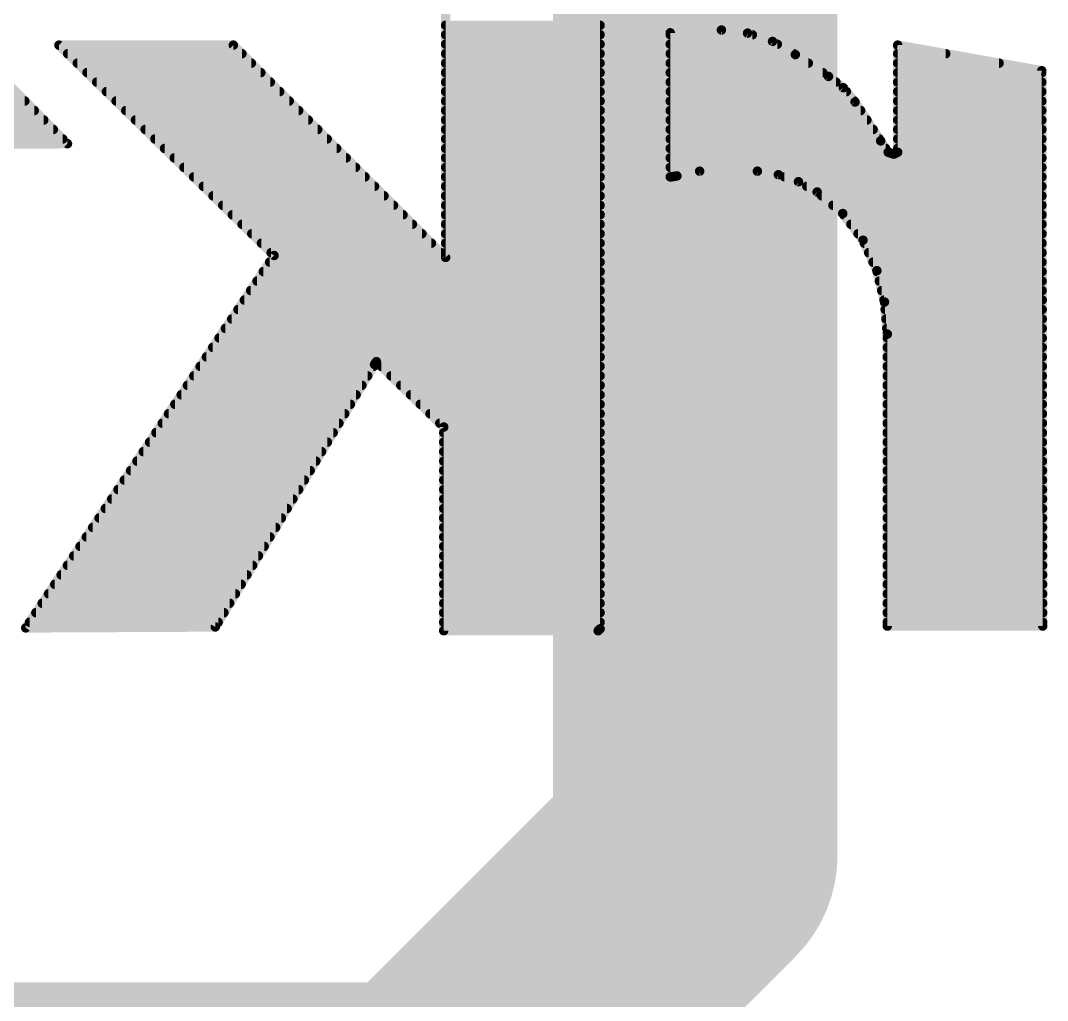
# Model space of a CAD drawing. Extents: x -3.8 to 55.5, y -10.2 to 68.5.
# Drawn here: x 29.351 to 32.103, y 32.209 to 34.836 of the extents above; entities that cross this region are included whole.
import ezdxf

# ---------------------------------------------------------------- set-up
doc = ezdxf.new("R2010")
doc.units = 0
doc.layers.add('21', color=41, linetype='CONTINUOUS')
doc.layers.add('22', color=40, linetype='CONTINUOUS')

msp = doc.modelspace()

# ---------------------------------------------------------------- linework, layer by layer
at = {"layer": '21', "const_width": 0.762}
for points in [[(31.1593, 32.5973), (31.1593, 35.4784)], [(28.2782, 32.5973), (28.9985, 31.877)], [(30.439, 31.877), (31.1593, 32.5973)], [(28.9985, 31.877), (30.439, 31.877)]]:
    msp.add_lwpolyline(points, dxfattribs=at)
at = {"layer": '21', "const_width": 0.381}
for points in [[(31.294, 32.4626, 1), (31.0246, 32.732)], [(30.9688, 32.5973, 1), (31.3498, 32.5973)], [(30.439, 31.6865, 1), (30.439, 32.0675)]]:
    msp.add_lwpolyline(points, format="xyb", dxfattribs=at)
at = {"layer": '22', "const_width": 0.0254}
for points in [[(30.4902, 35.3746), (30.4902, 34.2011)], [(30.9042, 33.2054), (30.9042, 35.1384)], [(30.4902, 34.8234), (30.9042, 34.8234)], [(31.2293, 34.8107), (31.0921, 34.8031)], [(31.0921, 34.8031), (31.0921, 34.417)], [(31.2994, 34.8023), (31.2293, 34.8107)], [(31.3663, 34.78), (31.2994, 34.8023)], [(30.4902, 34.798), (30.9042, 34.798)], [(31.0921, 34.798), (31.3122, 34.798)], [(31.4274, 34.7447), (31.3663, 34.78)], [(29.4767, 34.5059), (29.21, 34.7726)], [(29.9212, 34.7701), (29.4538, 34.7701)], [(29.4538, 34.7701), (30.0304, 34.2062)], [(29.4772, 34.7472), (29.9441, 34.7472)], [(30.4902, 34.2011), (29.9212, 34.7701)], [(30.4902, 34.7726), (30.9042, 34.7726)], [(30.4902, 34.7472), (30.9042, 34.7472)], [(31.0921, 34.7726), (31.3791, 34.7726)], [(31.0921, 34.7472), (31.4231, 34.7472)], [(32.0878, 34.7015), (31.7017, 34.7701)], [(31.7017, 34.7701), (31.7017, 34.483)], [(31.7017, 34.7472), (31.8306, 34.7472)], [(29.5032, 34.7218), (29.9695, 34.7218)], [(30.4902, 34.7218), (30.9042, 34.7218)], [(31.0921, 34.7218), (31.4622, 34.7218)], [(31.5163, 34.6862), (31.4274, 34.7447)], [(31.7017, 34.7218), (31.9735, 34.7218)], [(29.5292, 34.6964), (29.9949, 34.6964)], [(30.4902, 34.6964), (30.9042, 34.6964)], [(31.0921, 34.6964), (31.5008, 34.6964)], [(31.7017, 34.6964), (32.0878, 34.6964)], [(32.0904, 33.213), (32.0878, 34.7015)], [(29.5551, 34.671), (30.0203, 34.671)], [(30.4902, 34.671), (30.9042, 34.671)], [(31.0921, 34.671), (31.5362, 34.671)], [(31.5558, 34.656), (31.5163, 34.6862)], [(31.7017, 34.671), (32.0879, 34.671)], [(29.5811, 34.6456), (30.0457, 34.6456)], [(30.4902, 34.6456), (30.9042, 34.6456)], [(31.0921, 34.6456), (31.5643, 34.6456)], [(31.5874, 34.6177), (31.5558, 34.656)], [(31.7017, 34.6456), (32.0879, 34.6456)], [(28.3616, 34.6202), (29.3624, 34.6202)], [(29.6071, 34.6202), (30.0711, 34.6202)], [(30.4902, 34.6202), (30.9042, 34.6202)], [(31.0921, 34.6202), (31.5853, 34.6202)], [(31.656, 34.5135), (31.5874, 34.6177)], [(31.7017, 34.6202), (32.0879, 34.6202)], [(28.3616, 34.5948), (29.3878, 34.5948)], [(29.633, 34.5948), (30.0965, 34.5948)], [(30.4902, 34.5948), (30.9042, 34.5948)], [(31.0921, 34.5948), (31.6025, 34.5948)], [(31.7017, 34.5948), (32.088, 34.5948)], [(28.3616, 34.5694), (29.4132, 34.5694)], [(29.659, 34.5694), (30.1219, 34.5694)], [(30.4902, 34.5694), (30.9042, 34.5694)], [(31.0921, 34.5694), (31.6192, 34.5694)], [(31.7017, 34.5694), (32.088, 34.5694)], [(28.3616, 34.544), (29.4386, 34.544)], [(29.685, 34.544), (30.1473, 34.544)], [(30.4902, 34.544), (30.9042, 34.544)], [(31.0921, 34.544), (31.6359, 34.544)], [(31.7017, 34.544), (32.0881, 34.544)], [(28.3616, 34.5186), (29.464, 34.5186)], [(29.0779, 34.5034), (29.4767, 34.5059)], [(29.711, 34.5186), (30.1727, 34.5186)], [(30.4902, 34.5186), (30.9042, 34.5186)], [(31.0921, 34.5186), (31.6526, 34.5186)], [(31.6763, 34.483), (31.656, 34.5135)], [(31.7017, 34.5186), (32.0881, 34.5186)], [(29.7369, 34.4932), (30.1981, 34.4932)], [(30.4902, 34.4932), (30.9042, 34.4932)], [(31.0921, 34.4932), (31.6695, 34.4932)], [(31.6916, 34.478), (31.6763, 34.483)], [(31.7017, 34.483), (31.6916, 34.478)], [(31.7017, 34.4932), (32.0882, 34.4932)], [(29.7629, 34.4678), (30.2235, 34.4678)], [(30.4902, 34.4678), (30.9042, 34.4678)], [(31.0921, 34.4678), (32.0882, 34.4678)], [(29.7889, 34.4424), (30.2489, 34.4424)], [(29.8148, 34.417), (30.2743, 34.417)], [(30.4902, 34.4424), (30.9042, 34.4424)], [(30.4902, 34.417), (30.9042, 34.417)], [(31.0921, 34.4424), (32.0883, 34.4424)], [(31.0921, 34.417), (31.0947, 34.417)], [(31.0921, 34.417), (31.0947, 34.417)], [(31.0947, 34.417), (31.1099, 34.4195)], [(31.1099, 34.4195), (31.1709, 34.4322)], [(31.1709, 34.4322), (31.3258, 34.4322)], [(31.3258, 34.4322), (31.382, 34.4227)], [(31.382, 34.4227), (31.4359, 34.4039)], [(31.3983, 34.417), (32.0883, 34.417)], [(29.8408, 34.3916), (30.2997, 34.3916)], [(30.4902, 34.3916), (30.9042, 34.3916)], [(31.4359, 34.4039), (31.4858, 34.3764)], [(31.4582, 34.3916), (32.0883, 34.3916)], [(29.8668, 34.3662), (30.3251, 34.3662)], [(30.4902, 34.3662), (30.9042, 34.3662)], [(31.4858, 34.3764), (31.5545, 34.3187)], [(31.4979, 34.3662), (32.0884, 34.3662)], [(29.8928, 34.3408), (30.3505, 34.3408)], [(30.4902, 34.3408), (30.9042, 34.3408)], [(31.5282, 34.3408), (32.0884, 34.3408)], [(29.9187, 34.3154), (30.3759, 34.3154)], [(30.4902, 34.3154), (30.9042, 34.3154)], [(31.5545, 34.3187), (31.6088, 34.2472)], [(31.557, 34.3154), (32.0885, 34.3154)], [(29.9447, 34.29), (30.4013, 34.29)], [(30.4902, 34.29), (30.9042, 34.29)], [(31.5763, 34.29), (32.0885, 34.29)], [(29.9707, 34.2646), (30.4267, 34.2646)], [(30.4902, 34.2646), (30.9042, 34.2646)], [(31.5955, 34.2646), (32.0886, 34.2646)], [(29.9967, 34.2392), (30.4521, 34.2392)], [(30.4902, 34.2392), (30.9042, 34.2392)], [(31.6088, 34.2472), (31.6459, 34.1655)], [(31.6124, 34.2392), (32.0886, 34.2392)], [(30.0304, 34.2062), (29.3649, 33.208)], [(30.0226, 34.2138), (30.4775, 34.2138)], [(30.4902, 34.2138), (30.9042, 34.2138)], [(31.6239, 34.2138), (32.0887, 34.2138)], [(30.0185, 34.1884), (30.9042, 34.1884)], [(31.6355, 34.1884), (32.0887, 34.1884)], [(30.0016, 34.163), (30.9042, 34.163)], [(31.6459, 34.1655), (31.6664, 34.0815)], [(31.6465, 34.163), (32.0887, 34.163)], [(29.9847, 34.1376), (30.9042, 34.1376)], [(31.6527, 34.1376), (32.0888, 34.1376)], [(29.9508, 34.0868), (30.9042, 34.0868)], [(29.9677, 34.1122), (30.9042, 34.1122)], [(31.6589, 34.1122), (32.0888, 34.1122)], [(31.6651, 34.0868), (32.0889, 34.0868)], [(29.9339, 34.0614), (30.9042, 34.0614)], [(31.6664, 34.0815), (31.6738, 33.9954)], [(31.6681, 34.0614), (32.0889, 34.0614)], [(29.9169, 34.036), (30.9042, 34.036)], [(31.6703, 34.036), (32.089, 34.036)], [(29.9, 34.0106), (30.9042, 34.0106)], [(31.6725, 34.0106), (32.089, 34.0106)], [(29.8831, 33.9852), (30.9042, 33.9852)], [(31.6738, 33.9954), (31.6738, 33.213)], [(31.6738, 33.9852), (32.0891, 33.9852)], [(29.8661, 33.9598), (30.9042, 33.9598)], [(31.6738, 33.9598), (32.0891, 33.9598)], [(29.8492, 33.9344), (30.9042, 33.9344)], [(30.2997, 33.9141), (30.3047, 33.9217)], [(30.3047, 33.9217), (30.4851, 33.7464)], [(31.6738, 33.9344), (32.0891, 33.9344)], [(29.8323, 33.909), (30.2966, 33.909)], [(29.8729, 33.2105), (30.2997, 33.9141)], [(30.3178, 33.909), (30.9042, 33.909)], [(31.6738, 33.909), (32.0892, 33.909)], [(29.8153, 33.8836), (30.2812, 33.8836)], [(30.3439, 33.8836), (30.9042, 33.8836)], [(31.6738, 33.8836), (32.0892, 33.8836)], [(29.7984, 33.8582), (30.2658, 33.8582)], [(30.37, 33.8582), (30.9042, 33.8582)], [(31.6738, 33.8582), (32.0893, 33.8582)], [(29.7815, 33.8328), (30.2504, 33.8328)], [(30.3962, 33.8328), (30.9042, 33.8328)], [(31.6738, 33.8328), (32.0893, 33.8328)], [(29.7645, 33.8074), (30.235, 33.8074)], [(30.4223, 33.8074), (30.9042, 33.8074)], [(31.6738, 33.8074), (32.0894, 33.8074)], [(29.7307, 33.7566), (30.2042, 33.7566)], [(29.7476, 33.782), (30.2196, 33.782)], [(30.4485, 33.782), (30.9042, 33.782)], [(30.4746, 33.7566), (30.9042, 33.7566)], [(31.6738, 33.782), (32.0894, 33.782)], [(31.6738, 33.7566), (32.0895, 33.7566)], [(29.7137, 33.7312), (30.1888, 33.7312)], [(30.4851, 33.7464), (30.4851, 33.2003)], [(30.4851, 33.7312), (30.9042, 33.7312)], [(31.6738, 33.7312), (32.0895, 33.7312)], [(29.6968, 33.7058), (30.1733, 33.7058)], [(30.4851, 33.7058), (30.9042, 33.7058)], [(31.6738, 33.7058), (32.0895, 33.7058)], [(29.6799, 33.6804), (30.1579, 33.6804)], [(30.4851, 33.6804), (30.9042, 33.6804)], [(31.6738, 33.6804), (32.0896, 33.6804)], [(29.6629, 33.655), (30.1425, 33.655)], [(30.4851, 33.655), (30.9042, 33.655)], [(31.6738, 33.655), (32.0896, 33.655)], [(29.646, 33.6296), (30.1271, 33.6296)], [(30.4851, 33.6296), (30.9042, 33.6296)], [(31.6738, 33.6296), (32.0897, 33.6296)], [(29.629, 33.6042), (30.1117, 33.6042)], [(30.4851, 33.6042), (30.9042, 33.6042)], [(31.6738, 33.6042), (32.0897, 33.6042)], [(29.6121, 33.5788), (30.0963, 33.5788)], [(30.4851, 33.5788), (30.9042, 33.5788)], [(31.6738, 33.5788), (32.0898, 33.5788)], [(29.5952, 33.5534), (30.0809, 33.5534)], [(30.4851, 33.5534), (30.9042, 33.5534)], [(31.6738, 33.5534), (32.0898, 33.5534)], [(29.5782, 33.528), (30.0655, 33.528)], [(30.4851, 33.528), (30.9042, 33.528)], [(31.6738, 33.528), (32.0898, 33.528)], [(29.5613, 33.5026), (30.0501, 33.5026)], [(30.4851, 33.5026), (30.9042, 33.5026)], [(31.6738, 33.5026), (32.0899, 33.5026)], [(29.5444, 33.4772), (30.0347, 33.4772)], [(30.4851, 33.4772), (30.9042, 33.4772)], [(31.6738, 33.4772), (32.0899, 33.4772)], [(29.5105, 33.4264), (30.0039, 33.4264)], [(29.5274, 33.4518), (30.0193, 33.4518)], [(30.4851, 33.4518), (30.9042, 33.4518)], [(30.4851, 33.4264), (30.9042, 33.4264)], [(31.6738, 33.4518), (32.09, 33.4518)], [(31.6738, 33.4264), (32.09, 33.4264)], [(29.4936, 33.401), (29.9885, 33.401)], [(30.4851, 33.401), (30.9042, 33.401)], [(31.6738, 33.401), (32.0901, 33.401)], [(29.4766, 33.3756), (29.973, 33.3756)], [(30.4851, 33.3756), (30.9042, 33.3756)], [(31.6738, 33.3756), (32.0901, 33.3756)], [(29.4597, 33.3502), (29.9576, 33.3502)], [(30.4851, 33.3502), (30.9042, 33.3502)], [(31.6738, 33.3502), (32.0902, 33.3502)], [(29.4428, 33.3248), (29.9422, 33.3248)], [(30.4851, 33.3248), (30.9042, 33.3248)], [(31.6738, 33.3248), (32.0902, 33.3248)], [(29.4258, 33.2994), (29.9268, 33.2994)], [(30.4851, 33.2994), (30.9042, 33.2994)], [(31.6738, 33.2994), (32.0903, 33.2994)], [(29.4089, 33.274), (29.9114, 33.274)], [(30.4851, 33.274), (30.9042, 33.274)], [(31.6738, 33.274), (32.0903, 33.274)], [(29.392, 33.2486), (29.896, 33.2486)], [(30.4851, 33.2486), (30.9042, 33.2486)], [(31.6738, 33.2486), (32.0903, 33.2486)], [(29.3649, 33.208), (29.8729, 33.2105)], [(29.375, 33.2232), (29.8806, 33.2232)], [(30.4851, 33.2232), (30.9042, 33.2232)], [(31.6738, 33.2232), (32.0904, 33.2232)], [(31.6738, 33.213), (32.0904, 33.213)], [(30.4851, 33.2003), (30.8991, 33.2003)], [(30.8991, 33.2003), (30.9042, 33.2054)]]:
    msp.add_lwpolyline(points, dxfattribs=at)
at = {"layer": '22', "const_width": 0.0127}
for points in [[(30.4902, 34.8297, 1), (30.4902, 34.8171)], [(30.9042, 34.8171, 1), (30.9042, 34.8297)], [(31.0985, 34.8031, 1), (31.0858, 34.8031)], [(31.0917, 34.8094, 1), (31.0925, 34.7968)], [(31.2301, 34.817, 1), (31.2285, 34.8044)], [(31.2297, 34.8044, 1), (31.2289, 34.817)], [(31.3014, 34.8083, 1), (31.2973, 34.7963)], [(31.2986, 34.796, 1), (31.3001, 34.8086)], [(30.4902, 34.8043, 1), (30.4902, 34.7917)], [(30.9042, 34.7917, 1), (30.9042, 34.8043)], [(31.0921, 34.8043, 1), (31.0921, 34.7917)], [(31.3122, 34.7917, 1), (31.3122, 34.8043)], [(31.3695, 34.7855, 1), (31.3631, 34.7745)], [(31.3643, 34.774, 1), (31.3683, 34.786)], [(29.4538, 34.7764, 1), (29.4538, 34.7638)], [(29.4582, 34.7746, 1), (29.4494, 34.7656)], [(29.4772, 34.7535, 1), (29.4772, 34.7409)], [(29.9257, 34.7746, 1), (29.9167, 34.7656)], [(29.9212, 34.7638, 1), (29.9212, 34.7764)], [(29.9441, 34.7409, 1), (29.9441, 34.7535)], [(30.4902, 34.779, 1), (30.4902, 34.7663)], [(30.4902, 34.7535, 1), (30.4902, 34.7409)], [(30.9042, 34.7663, 1), (30.9042, 34.779)], [(30.9042, 34.7409, 1), (30.9042, 34.7535)], [(31.0921, 34.779, 1), (31.0921, 34.7663)], [(31.0921, 34.7535, 1), (31.0921, 34.7409)], [(31.3791, 34.7663, 1), (31.3791, 34.779)], [(31.4231, 34.7409, 1), (31.4231, 34.7535)], [(31.7028, 34.7764, 1), (31.7006, 34.7638)], [(31.7081, 34.7701, 1), (31.6954, 34.7701)], [(31.7017, 34.7535, 1), (31.7017, 34.7409)], [(31.8306, 34.7409, 1), (31.8306, 34.7535)], [(29.5032, 34.7281, 1), (29.5032, 34.7155)], [(29.9695, 34.7155, 1), (29.9695, 34.7281)], [(30.4902, 34.7281, 1), (30.4902, 34.7155)], [(30.9042, 34.7155, 1), (30.9042, 34.7281)], [(31.0921, 34.7281, 1), (31.0921, 34.7155)], [(31.4309, 34.75, 1), (31.4239, 34.7394)], [(31.4242, 34.7392, 1), (31.4306, 34.7502)], [(31.4622, 34.7155, 1), (31.4622, 34.7281)], [(31.7017, 34.7281, 1), (31.7017, 34.7155)], [(31.9735, 34.7155, 1), (31.9735, 34.7281)], [(29.5292, 34.7028, 1), (29.5292, 34.6901)], [(29.9949, 34.6901, 1), (29.9949, 34.7028)], [(30.4902, 34.7028, 1), (30.4902, 34.6901)], [(30.9042, 34.6901, 1), (30.9042, 34.7028)], [(31.0921, 34.7028, 1), (31.0921, 34.6901)], [(31.5008, 34.6901, 1), (31.5008, 34.7028)], [(31.7017, 34.7028, 1), (31.7017, 34.6901)], [(32.0941, 34.7015, 1), (32.0815, 34.7015)], [(32.0867, 34.6952, 1), (32.0889, 34.7078)], [(32.0878, 34.6901, 1), (32.0878, 34.7028)], [(29.5551, 34.6773, 1), (29.5551, 34.6647)], [(30.0203, 34.6647, 1), (30.0203, 34.6773)], [(30.4902, 34.6773, 1), (30.4902, 34.6647)], [(30.9042, 34.6647, 1), (30.9042, 34.6773)], [(31.0921, 34.6773, 1), (31.0921, 34.6647)], [(31.5202, 34.6912, 1), (31.5124, 34.6812)], [(31.5128, 34.6809, 1), (31.5198, 34.6915)], [(31.5362, 34.6647, 1), (31.5362, 34.6773)], [(31.7017, 34.6773, 1), (31.7017, 34.6647)], [(32.0879, 34.6647, 1), (32.0879, 34.6773)], [(29.5811, 34.6519, 1), (29.5811, 34.6393)], [(30.0457, 34.6393, 1), (30.0457, 34.6519)], [(30.4902, 34.6519, 1), (30.4902, 34.6393)], [(30.9042, 34.6393, 1), (30.9042, 34.6519)], [(31.0921, 34.6519, 1), (31.0921, 34.6393)], [(31.5606, 34.66, 1), (31.5509, 34.652)], [(31.5519, 34.651, 1), (31.5596, 34.661)], [(31.5643, 34.6393, 1), (31.5643, 34.6519)], [(31.7017, 34.6519, 1), (31.7017, 34.6393)], [(32.0879, 34.6393, 1), (32.0879, 34.6519)], [(29.3624, 34.6139, 1), (29.3624, 34.6266)], [(29.6071, 34.6266, 1), (29.6071, 34.6139)], [(30.0711, 34.6139, 1), (30.0711, 34.6266)], [(30.4902, 34.6266, 1), (30.4902, 34.6139)], [(30.9042, 34.6139, 1), (30.9042, 34.6266)], [(31.0921, 34.6266, 1), (31.0921, 34.6139)], [(31.5927, 34.6212, 1), (31.5821, 34.6142)], [(31.5825, 34.6137, 1), (31.5923, 34.6217)], [(31.5853, 34.6139, 1), (31.5853, 34.6266)], [(31.7017, 34.6266, 1), (31.7017, 34.6139)], [(32.0879, 34.6139, 1), (32.0879, 34.6266)], [(29.3878, 34.5885, 1), (29.3878, 34.6011)], [(29.633, 34.6011, 1), (29.633, 34.5885)], [(30.0965, 34.5885, 1), (30.0965, 34.6011)], [(30.4902, 34.6011, 1), (30.4902, 34.5885)], [(30.9042, 34.5885, 1), (30.9042, 34.6011)], [(31.0921, 34.6011, 1), (31.0921, 34.5885)], [(31.6025, 34.5885, 1), (31.6025, 34.6011)], [(31.7017, 34.6011, 1), (31.7017, 34.5885)], [(32.088, 34.5885, 1), (32.088, 34.6011)], [(29.4132, 34.5631, 1), (29.4132, 34.5757)], [(29.659, 34.5757, 1), (29.659, 34.5631)], [(30.1219, 34.5631, 1), (30.1219, 34.5757)], [(30.4902, 34.5757, 1), (30.4902, 34.5631)], [(30.9042, 34.5631, 1), (30.9042, 34.5757)], [(31.0921, 34.5757, 1), (31.0921, 34.5631)], [(31.6192, 34.5631, 1), (31.6192, 34.5757)], [(31.7017, 34.5757, 1), (31.7017, 34.5631)], [(32.088, 34.5631, 1), (32.088, 34.5757)], [(29.4386, 34.5377, 1), (29.4386, 34.5504)], [(29.685, 34.5504, 1), (29.685, 34.5377)], [(30.1473, 34.5377, 1), (30.1473, 34.5504)], [(30.4902, 34.5504, 1), (30.4902, 34.5377)], [(30.9042, 34.5377, 1), (30.9042, 34.5504)], [(31.0921, 34.5504, 1), (31.0921, 34.5377)], [(31.6359, 34.5377, 1), (31.6359, 34.5504)], [(31.7017, 34.5504, 1), (31.7017, 34.5377)], [(32.0881, 34.5377, 1), (32.0881, 34.5504)], [(29.464, 34.5123, 1), (29.464, 34.5249)], [(29.4722, 34.5014, 1), (29.4812, 34.5104)], [(29.4767, 34.4996, 1), (29.4767, 34.5122)], [(29.711, 34.5249, 1), (29.711, 34.5123)], [(30.1727, 34.5123, 1), (30.1727, 34.5249)], [(30.4902, 34.5249, 1), (30.4902, 34.5123)], [(30.9042, 34.5123, 1), (30.9042, 34.5249)], [(31.0921, 34.5249, 1), (31.0921, 34.5123)], [(31.6613, 34.517, 1), (31.6507, 34.51)], [(31.6507, 34.51, 1), (31.6613, 34.517)], [(31.6526, 34.5123, 1), (31.6526, 34.5249)], [(31.7017, 34.5249, 1), (31.7017, 34.5123)], [(32.0881, 34.5123, 1), (32.0881, 34.5249)], [(29.7369, 34.4995, 1), (29.7369, 34.4869)], [(30.1981, 34.4869, 1), (30.1981, 34.4995)], [(30.4902, 34.4995, 1), (30.4902, 34.4869)], [(30.9042, 34.4869, 1), (30.9042, 34.4995)], [(31.0921, 34.4995, 1), (31.0921, 34.4869)], [(31.6695, 34.4869, 1), (31.6695, 34.4995)], [(31.6783, 34.489, 1), (31.6743, 34.477)], [(31.671, 34.4795, 1), (31.6816, 34.4865)], [(31.6888, 34.4837, 1), (31.6944, 34.4723)], [(31.6896, 34.472, 1), (31.6936, 34.484)], [(31.7017, 34.4995, 1), (31.7017, 34.4869)], [(31.6954, 34.483, 1), (31.7081, 34.483)], [(31.7045, 34.4773, 1), (31.6989, 34.4887)], [(32.0882, 34.4869, 1), (32.0882, 34.4995)], [(29.7629, 34.4742, 1), (29.7629, 34.4615)], [(30.2235, 34.4615, 1), (30.2235, 34.4742)], [(30.4902, 34.4742, 1), (30.4902, 34.4615)], [(30.9042, 34.4615, 1), (30.9042, 34.4742)], [(31.0921, 34.4742, 1), (31.0921, 34.4615)], [(32.0882, 34.4615, 1), (32.0882, 34.4742)], [(29.7889, 34.4487, 1), (29.7889, 34.4361)], [(29.8148, 34.4233, 1), (29.8148, 34.4107)], [(30.2489, 34.4361, 1), (30.2489, 34.4487)], [(30.2743, 34.4107, 1), (30.2743, 34.4233)], [(30.4902, 34.4487, 1), (30.4902, 34.4361)], [(30.4902, 34.4233, 1), (30.4902, 34.4107)], [(30.9042, 34.4361, 1), (30.9042, 34.4487)], [(30.9042, 34.4107, 1), (30.9042, 34.4233)], [(31.0921, 34.4487, 1), (31.0921, 34.4361)], [(31.0921, 34.4233, 1), (31.0921, 34.4107)], [(31.0921, 34.4233, 1), (31.0921, 34.4107)], [(31.0937, 34.4233, 1), (31.0957, 34.4107)], [(31.0947, 34.4107, 1), (31.0947, 34.4233)], [(31.0947, 34.4107, 1), (31.0947, 34.4233)], [(31.1086, 34.4257, 1), (31.1112, 34.4133)], [(31.1109, 34.4132, 1), (31.1089, 34.4258)], [(31.1709, 34.4385, 1), (31.1709, 34.4259)], [(31.1722, 34.426, 1), (31.1696, 34.4384)], [(31.3269, 34.4385, 1), (31.3247, 34.4259)], [(31.3258, 34.4259, 1), (31.3258, 34.4385)], [(31.3841, 34.4287, 1), (31.3799, 34.4167)], [(31.381, 34.4164, 1), (31.3831, 34.4289)], [(31.3983, 34.4233, 1), (31.3983, 34.4107)], [(32.0883, 34.4361, 1), (32.0883, 34.4487)], [(32.0883, 34.4107, 1), (32.0883, 34.4233)], [(29.8408, 34.398, 1), (29.8408, 34.3853)], [(30.2997, 34.3853, 1), (30.2997, 34.398)], [(30.4902, 34.398, 1), (30.4902, 34.3853)], [(30.9042, 34.3853, 1), (30.9042, 34.398)], [(31.0858, 34.417, 1), (31.0985, 34.417)], [(31.4389, 34.4095, 1), (31.4328, 34.3984)], [(31.4338, 34.3979, 1), (31.438, 34.4099)], [(31.4582, 34.398, 1), (31.4582, 34.3853)], [(32.0883, 34.3853, 1), (32.0883, 34.398)], [(29.8668, 34.3725, 1), (29.8668, 34.3599)], [(30.3251, 34.3599, 1), (30.3251, 34.3725)], [(30.4902, 34.3725, 1), (30.4902, 34.3599)], [(30.9042, 34.3599, 1), (30.9042, 34.3725)], [(31.4899, 34.3813, 1), (31.4817, 34.3715)], [(31.4827, 34.3708, 1), (31.4889, 34.382)], [(31.4979, 34.3725, 1), (31.4979, 34.3599)], [(32.0884, 34.3599, 1), (32.0884, 34.3725)], [(29.8928, 34.3471, 1), (29.8928, 34.3345)], [(30.3505, 34.3345, 1), (30.3505, 34.3471)], [(30.4902, 34.3471, 1), (30.4902, 34.3345)], [(30.9042, 34.3345, 1), (30.9042, 34.3471)], [(31.5282, 34.3471, 1), (31.5282, 34.3345)], [(32.0884, 34.3345, 1), (32.0884, 34.3471)], [(29.9187, 34.3218, 1), (29.9187, 34.3091)], [(30.3759, 34.3091, 1), (30.3759, 34.3218)], [(30.4902, 34.3218, 1), (30.4902, 34.3091)], [(30.9042, 34.3091, 1), (30.9042, 34.3218)], [(31.5596, 34.3225, 1), (31.5494, 34.3148)], [(31.5504, 34.3138, 1), (31.5586, 34.3235)], [(31.557, 34.3218, 1), (31.557, 34.3091)], [(32.0885, 34.3091, 1), (32.0885, 34.3218)], [(29.9447, 34.2963, 1), (29.9447, 34.2837)], [(30.4013, 34.2837, 1), (30.4013, 34.2963)], [(30.4902, 34.2963, 1), (30.4902, 34.2837)], [(30.9042, 34.2837, 1), (30.9042, 34.2963)], [(31.5763, 34.2963, 1), (31.5763, 34.2837)], [(32.0885, 34.2837, 1), (32.0885, 34.2963)], [(29.9707, 34.2709, 1), (29.9707, 34.2583)], [(30.4267, 34.2583, 1), (30.4267, 34.2709)], [(30.4902, 34.2709, 1), (30.4902, 34.2583)], [(30.9042, 34.2583, 1), (30.9042, 34.2709)], [(31.5955, 34.2709, 1), (31.5955, 34.2583)], [(32.0886, 34.2583, 1), (32.0886, 34.2709)], [(29.9967, 34.2456, 1), (29.9967, 34.2329)], [(30.4521, 34.2329, 1), (30.4521, 34.2456)], [(30.4902, 34.2456, 1), (30.4902, 34.2329)], [(30.9042, 34.2329, 1), (30.9042, 34.2456)], [(31.6145, 34.2498, 1), (31.603, 34.2446)], [(31.6037, 34.2433, 1), (31.6138, 34.251)], [(31.6124, 34.2456, 1), (31.6124, 34.2329)], [(32.0886, 34.2329, 1), (32.0886, 34.2456)], [(30.0226, 34.2201, 1), (30.0226, 34.2075)], [(30.0357, 34.2027, 1), (30.0251, 34.2097)], [(30.026, 34.2017, 1), (30.0348, 34.2107)], [(30.4775, 34.2075, 1), (30.4775, 34.2201)], [(30.4902, 34.2201, 1), (30.4902, 34.2075)], [(30.4857, 34.1966, 1), (30.4947, 34.2056)], [(30.9042, 34.2075, 1), (30.9042, 34.2201)], [(31.6239, 34.2201, 1), (31.6239, 34.2075)], [(32.0887, 34.2075, 1), (32.0887, 34.2201)], [(30.0185, 34.1947, 1), (30.0185, 34.1821)], [(30.4839, 34.2011, 1), (30.4966, 34.2011)], [(30.9042, 34.1821, 1), (30.9042, 34.1947)], [(31.6355, 34.1947, 1), (31.6355, 34.1821)], [(32.0887, 34.1821, 1), (32.0887, 34.1947)], [(30.0016, 34.1694, 1), (30.0016, 34.1567)], [(30.9042, 34.1567, 1), (30.9042, 34.1694)], [(31.6521, 34.167, 1), (31.6397, 34.164)], [(31.6401, 34.1629, 1), (31.6517, 34.1681)], [(31.6465, 34.1694, 1), (31.6465, 34.1567)], [(32.0887, 34.1567, 1), (32.0887, 34.1694)], [(29.9847, 34.1439, 1), (29.9847, 34.1313)], [(30.9042, 34.1313, 1), (30.9042, 34.1439)], [(31.6527, 34.1439, 1), (31.6527, 34.1313)], [(32.0888, 34.1313, 1), (32.0888, 34.1439)], [(29.9508, 34.0932, 1), (29.9508, 34.0805)], [(29.9677, 34.1185, 1), (29.9677, 34.1059)], [(30.9042, 34.1059, 1), (30.9042, 34.1185)], [(30.9042, 34.0805, 1), (30.9042, 34.0932)], [(31.6589, 34.1185, 1), (31.6589, 34.1059)], [(31.6651, 34.0932, 1), (31.6651, 34.0805)], [(32.0888, 34.1059, 1), (32.0888, 34.1185)], [(32.0889, 34.0805, 1), (32.0889, 34.0932)], [(29.9339, 34.0677, 1), (29.9339, 34.0551)], [(30.9042, 34.0551, 1), (30.9042, 34.0677)], [(31.6727, 34.0821, 1), (31.66, 34.081)], [(31.6602, 34.08, 1), (31.6725, 34.083)], [(31.6681, 34.0677, 1), (31.6681, 34.0551)], [(32.0889, 34.0551, 1), (32.0889, 34.0677)], [(29.9169, 34.0423, 1), (29.9169, 34.0297)], [(30.9042, 34.0297, 1), (30.9042, 34.0423)], [(31.6703, 34.0423, 1), (31.6703, 34.0297)], [(32.089, 34.0297, 1), (32.089, 34.0423)], [(29.9, 34.017, 1), (29.9, 34.0043)], [(30.9042, 34.0043, 1), (30.9042, 34.017)], [(31.6725, 34.017, 1), (31.6725, 34.0043)], [(32.089, 34.0043, 1), (32.089, 34.017)], [(29.8831, 33.9915, 1), (29.8831, 33.9789)], [(30.9042, 33.9789, 1), (30.9042, 33.9915)], [(31.6802, 33.9954, 1), (31.6674, 33.9954)], [(31.6675, 33.9949, 1), (31.6801, 33.9959)], [(31.6738, 33.9915, 1), (31.6738, 33.9789)], [(32.0891, 33.9789, 1), (32.0891, 33.9915)], [(29.8661, 33.9661, 1), (29.8661, 33.9535)], [(30.9042, 33.9535, 1), (30.9042, 33.9661)], [(31.6738, 33.9661, 1), (31.6738, 33.9535)], [(32.0891, 33.9535, 1), (32.0891, 33.9661)], [(29.8492, 33.9408, 1), (29.8492, 33.9281)], [(30.3091, 33.9263, 1), (30.3003, 33.9171)], [(30.31, 33.9182, 1), (30.2994, 33.9252)], [(30.9042, 33.9281, 1), (30.9042, 33.9408)], [(31.6738, 33.9408, 1), (31.6738, 33.9281)], [(32.0891, 33.9281, 1), (32.0891, 33.9408)], [(29.8323, 33.9153, 1), (29.8323, 33.9027)], [(30.2944, 33.9176, 1), (30.305, 33.9106)], [(30.3051, 33.9108, 1), (30.2943, 33.9174)], [(30.2966, 33.9027, 1), (30.2966, 33.9153)], [(30.3178, 33.9153, 1), (30.3178, 33.9027)], [(30.9042, 33.9027, 1), (30.9042, 33.9153)], [(31.6738, 33.9153, 1), (31.6738, 33.9027)], [(32.0892, 33.9027, 1), (32.0892, 33.9153)], [(29.8153, 33.8899, 1), (29.8153, 33.8773)], [(30.2812, 33.8773, 1), (30.2812, 33.8899)], [(30.3439, 33.8899, 1), (30.3439, 33.8773)], [(30.9042, 33.8773, 1), (30.9042, 33.8899)], [(31.6738, 33.8899, 1), (31.6738, 33.8773)], [(32.0892, 33.8773, 1), (32.0892, 33.8899)], [(29.7984, 33.8646, 1), (29.7984, 33.8519)], [(30.2658, 33.8519, 1), (30.2658, 33.8646)], [(30.37, 33.8646, 1), (30.37, 33.8519)], [(30.9042, 33.8519, 1), (30.9042, 33.8646)], [(31.6738, 33.8646, 1), (31.6738, 33.8519)], [(32.0893, 33.8519, 1), (32.0893, 33.8646)], [(29.7815, 33.8391, 1), (29.7815, 33.8265)], [(30.2504, 33.8265, 1), (30.2504, 33.8391)], [(30.3962, 33.8391, 1), (30.3962, 33.8265)], [(30.9042, 33.8265, 1), (30.9042, 33.8391)], [(31.6738, 33.8391, 1), (31.6738, 33.8265)], [(32.0893, 33.8265, 1), (32.0893, 33.8391)], [(29.7645, 33.8137, 1), (29.7645, 33.8011)], [(30.235, 33.8011, 1), (30.235, 33.8137)], [(30.4223, 33.8137, 1), (30.4223, 33.8011)], [(30.9042, 33.8011, 1), (30.9042, 33.8137)], [(31.6738, 33.8137, 1), (31.6738, 33.8011)], [(32.0894, 33.8011, 1), (32.0894, 33.8137)], [(29.7307, 33.7629, 1), (29.7307, 33.7503)], [(29.7476, 33.7884, 1), (29.7476, 33.7757)], [(30.2042, 33.7503, 1), (30.2042, 33.7629)], [(30.2196, 33.7757, 1), (30.2196, 33.7884)], [(30.4485, 33.7884, 1), (30.4485, 33.7757)], [(30.4746, 33.7629, 1), (30.4746, 33.7503)], [(30.9042, 33.7757, 1), (30.9042, 33.7884)], [(30.9042, 33.7503, 1), (30.9042, 33.7629)], [(31.6738, 33.7884, 1), (31.6738, 33.7757)], [(31.6738, 33.7629, 1), (31.6738, 33.7503)], [(32.0894, 33.7757, 1), (32.0894, 33.7884)], [(32.0895, 33.7503, 1), (32.0895, 33.7629)], [(29.7137, 33.7375, 1), (29.7137, 33.7249)], [(30.1888, 33.7249, 1), (30.1888, 33.7375)], [(30.4915, 33.7464, 1), (30.4788, 33.7464)], [(30.4851, 33.7375, 1), (30.4851, 33.7249)], [(30.4807, 33.7418, 1), (30.4895, 33.751)], [(30.9042, 33.7249, 1), (30.9042, 33.7375)], [(31.6738, 33.7375, 1), (31.6738, 33.7249)], [(32.0895, 33.7249, 1), (32.0895, 33.7375)], [(29.6968, 33.7122, 1), (29.6968, 33.6995)], [(30.1733, 33.6995, 1), (30.1733, 33.7122)], [(30.4851, 33.7122, 1), (30.4851, 33.6995)], [(30.9042, 33.6995, 1), (30.9042, 33.7122)], [(31.6738, 33.7122, 1), (31.6738, 33.6995)], [(32.0895, 33.6995, 1), (32.0895, 33.7122)], [(29.6799, 33.6867, 1), (29.6799, 33.6741)], [(30.1579, 33.6741, 1), (30.1579, 33.6867)], [(30.4851, 33.6867, 1), (30.4851, 33.6741)], [(30.9042, 33.6741, 1), (30.9042, 33.6867)], [(31.6738, 33.6867, 1), (31.6738, 33.6741)], [(32.0896, 33.6741, 1), (32.0896, 33.6867)], [(29.6629, 33.6613, 1), (29.6629, 33.6487)], [(30.1425, 33.6487, 1), (30.1425, 33.6613)], [(30.4851, 33.6613, 1), (30.4851, 33.6487)], [(30.9042, 33.6487, 1), (30.9042, 33.6613)], [(31.6738, 33.6613, 1), (31.6738, 33.6487)], [(32.0896, 33.6487, 1), (32.0896, 33.6613)], [(29.646, 33.636, 1), (29.646, 33.6233)], [(30.1271, 33.6233, 1), (30.1271, 33.636)], [(30.4851, 33.636, 1), (30.4851, 33.6233)], [(30.9042, 33.6233, 1), (30.9042, 33.636)], [(31.6738, 33.636, 1), (31.6738, 33.6233)], [(32.0897, 33.6233, 1), (32.0897, 33.636)], [(29.629, 33.6105, 1), (29.629, 33.5979)], [(30.1117, 33.5979, 1), (30.1117, 33.6105)], [(30.4851, 33.6105, 1), (30.4851, 33.5979)], [(30.9042, 33.5979, 1), (30.9042, 33.6105)], [(31.6738, 33.6105, 1), (31.6738, 33.5979)], [(32.0897, 33.5979, 1), (32.0897, 33.6105)], [(29.6121, 33.5851, 1), (29.6121, 33.5725)], [(30.0963, 33.5725, 1), (30.0963, 33.5851)], [(30.4851, 33.5851, 1), (30.4851, 33.5725)], [(30.9042, 33.5725, 1), (30.9042, 33.5851)], [(31.6738, 33.5851, 1), (31.6738, 33.5725)], [(32.0898, 33.5725, 1), (32.0898, 33.5851)], [(29.5952, 33.5598, 1), (29.5952, 33.5471)], [(30.0809, 33.5471, 1), (30.0809, 33.5598)], [(30.4851, 33.5598, 1), (30.4851, 33.5471)], [(30.9042, 33.5471, 1), (30.9042, 33.5598)], [(31.6738, 33.5598, 1), (31.6738, 33.5471)], [(32.0898, 33.5471, 1), (32.0898, 33.5598)], [(29.5782, 33.5343, 1), (29.5782, 33.5217)], [(30.0655, 33.5217, 1), (30.0655, 33.5343)], [(30.4851, 33.5343, 1), (30.4851, 33.5217)], [(30.9042, 33.5217, 1), (30.9042, 33.5343)], [(31.6738, 33.5343, 1), (31.6738, 33.5217)], [(32.0898, 33.5217, 1), (32.0898, 33.5343)], [(29.5613, 33.5089, 1), (29.5613, 33.4963)], [(30.0501, 33.4963, 1), (30.0501, 33.5089)], [(30.4851, 33.5089, 1), (30.4851, 33.4963)], [(30.9042, 33.4963, 1), (30.9042, 33.5089)], [(31.6738, 33.5089, 1), (31.6738, 33.4963)], [(32.0899, 33.4963, 1), (32.0899, 33.5089)], [(29.5444, 33.4836, 1), (29.5444, 33.4709)], [(30.0347, 33.4709, 1), (30.0347, 33.4836)], [(30.4851, 33.4836, 1), (30.4851, 33.4709)], [(30.9042, 33.4709, 1), (30.9042, 33.4836)], [(31.6738, 33.4836, 1), (31.6738, 33.4709)], [(32.0899, 33.4709, 1), (32.0899, 33.4836)], [(29.5105, 33.4327, 1), (29.5105, 33.4201)], [(29.5274, 33.4581, 1), (29.5274, 33.4455)], [(30.0039, 33.4201, 1), (30.0039, 33.4327)], [(30.0193, 33.4455, 1), (30.0193, 33.4581)], [(30.4851, 33.4581, 1), (30.4851, 33.4455)], [(30.4851, 33.4327, 1), (30.4851, 33.4201)], [(30.9042, 33.4455, 1), (30.9042, 33.4581)], [(30.9042, 33.4201, 1), (30.9042, 33.4327)], [(31.6738, 33.4581, 1), (31.6738, 33.4455)], [(31.6738, 33.4327, 1), (31.6738, 33.4201)], [(32.09, 33.4455, 1), (32.09, 33.4581)], [(32.09, 33.4201, 1), (32.09, 33.4327)], [(29.4936, 33.4074, 1), (29.4936, 33.3947)], [(29.9885, 33.3947, 1), (29.9885, 33.4074)], [(30.4851, 33.4074, 1), (30.4851, 33.3947)], [(30.9042, 33.3947, 1), (30.9042, 33.4074)], [(31.6738, 33.4074, 1), (31.6738, 33.3947)], [(32.0901, 33.3947, 1), (32.0901, 33.4074)], [(29.4766, 33.3819, 1), (29.4766, 33.3693)], [(29.973, 33.3693, 1), (29.973, 33.3819)], [(30.4851, 33.3819, 1), (30.4851, 33.3693)], [(30.9042, 33.3693, 1), (30.9042, 33.3819)], [(31.6738, 33.3819, 1), (31.6738, 33.3693)], [(32.0901, 33.3693, 1), (32.0901, 33.3819)], [(29.4597, 33.3565, 1), (29.4597, 33.3439)], [(29.9576, 33.3439, 1), (29.9576, 33.3565)], [(30.4851, 33.3565, 1), (30.4851, 33.3439)], [(30.9042, 33.3439, 1), (30.9042, 33.3565)], [(31.6738, 33.3565, 1), (31.6738, 33.3439)], [(32.0902, 33.3439, 1), (32.0902, 33.3565)], [(29.4428, 33.3312, 1), (29.4428, 33.3185)], [(29.9422, 33.3185, 1), (29.9422, 33.3312)], [(30.4851, 33.3312, 1), (30.4851, 33.3185)], [(30.9042, 33.3185, 1), (30.9042, 33.3312)], [(31.6738, 33.3312, 1), (31.6738, 33.3185)], [(32.0902, 33.3185, 1), (32.0902, 33.3312)], [(29.4258, 33.3057, 1), (29.4258, 33.2931)], [(29.9268, 33.2931, 1), (29.9268, 33.3057)], [(30.4851, 33.3057, 1), (30.4851, 33.2931)], [(30.9042, 33.2931, 1), (30.9042, 33.3057)], [(31.6738, 33.3057, 1), (31.6738, 33.2931)], [(32.0903, 33.2931, 1), (32.0903, 33.3057)], [(29.4089, 33.2803, 1), (29.4089, 33.2677)], [(29.9114, 33.2677, 1), (29.9114, 33.2803)], [(30.4851, 33.2803, 1), (30.4851, 33.2677)], [(30.9042, 33.2677, 1), (30.9042, 33.2803)], [(31.6738, 33.2803, 1), (31.6738, 33.2677)], [(32.0903, 33.2677, 1), (32.0903, 33.2803)], [(29.392, 33.255, 1), (29.392, 33.2423)], [(29.896, 33.2423, 1), (29.896, 33.255)], [(30.4851, 33.255, 1), (30.4851, 33.2423)], [(30.9042, 33.2423, 1), (30.9042, 33.255)], [(31.6738, 33.255, 1), (31.6738, 33.2423)], [(32.0903, 33.2423, 1), (32.0903, 33.255)], [(29.3649, 33.2143, 1), (29.3649, 33.2017)], [(29.375, 33.2295, 1), (29.375, 33.2169)], [(29.8675, 33.2138, 1), (29.8783, 33.2072)], [(29.8729, 33.2042, 1), (29.8729, 33.2168)], [(29.8806, 33.2169, 1), (29.8806, 33.2295)], [(30.4851, 33.2295, 1), (30.4851, 33.2169)], [(30.9042, 33.2169, 1), (30.9042, 33.2295)], [(31.6674, 33.213, 1), (31.6802, 33.213)], [(31.6738, 33.2295, 1), (31.6738, 33.2169)], [(31.6738, 33.2193, 1), (31.6738, 33.2067)], [(32.0841, 33.213, 1), (32.0967, 33.213)], [(32.0904, 33.2169, 1), (32.0904, 33.2295)], [(32.0904, 33.2067, 1), (32.0904, 33.2193)], [(29.3596, 33.2115, 1), (29.3702, 33.2045)], [(30.4851, 33.2066, 1), (30.4851, 33.194)], [(30.4788, 33.2003, 1), (30.4915, 33.2003)], [(30.8946, 33.2048, 1), (30.9036, 33.1958)], [(30.8979, 33.2054, 1), (30.9106, 33.2054)], [(30.8991, 33.194, 1), (30.8991, 33.2066)], [(30.9087, 33.2009, 1), (30.8997, 33.2099)]]:
    msp.add_lwpolyline(points, format="xyb", dxfattribs=at)

doc.saveas('drawing.dxf')
